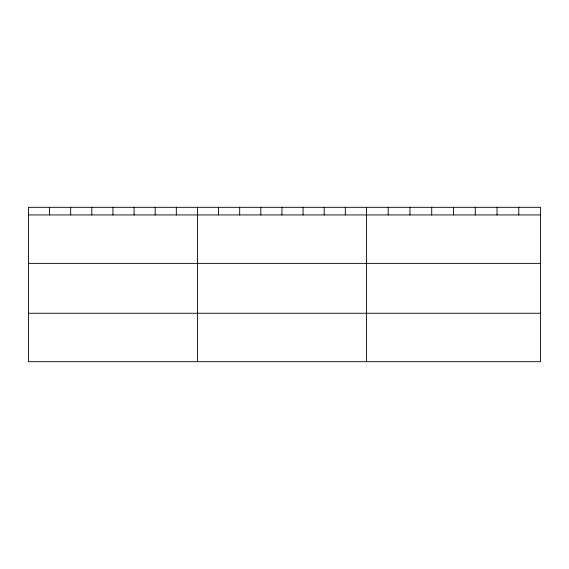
<?xml version="1.0" encoding="UTF-8"?>
<svg xmlns="http://www.w3.org/2000/svg" width="569" height="569" viewBox="0 0 569 569"><rect width="100%" height="100%" fill="white"/><g stroke="black" fill="none" stroke-linecap="round" stroke-linejoin="round"><path stroke-width="0.85" d="M540.55 263.369L540.55 207.315L28.45 207.315L28.45 361.685L540.55 361.685L540.55 263.369L28.45 263.369M28.45 214.94L540.55 214.94M28.45 313.263L540.55 313.263M518.786 207.315L518.786 214.94M497.022 207.315L497.022 214.94M475.257 207.315L475.257 214.94M453.493 207.315L453.493 214.94M431.729 207.315L431.729 214.94M409.964 207.315L409.964 214.94M388.2 207.315L388.2 214.94M366.436 207.315L366.436 361.685M345.312 207.315L345.312 214.94M324.188 207.315L324.188 214.94M303.064 207.315L303.064 214.94M281.94 207.315L281.94 214.94M260.815 207.315L260.815 214.94M239.691 207.315L239.691 214.94M218.567 207.315L218.567 214.94M197.443 207.315L197.443 361.685M176.319 207.315L176.319 214.94M155.195 207.315L155.195 214.94M134.071 207.315L134.071 214.94M112.947 207.315L112.947 214.94M91.822 207.315L91.822 214.94M70.698 207.315L70.698 214.94M49.574 207.315L49.574 214.94"/></g></svg>
